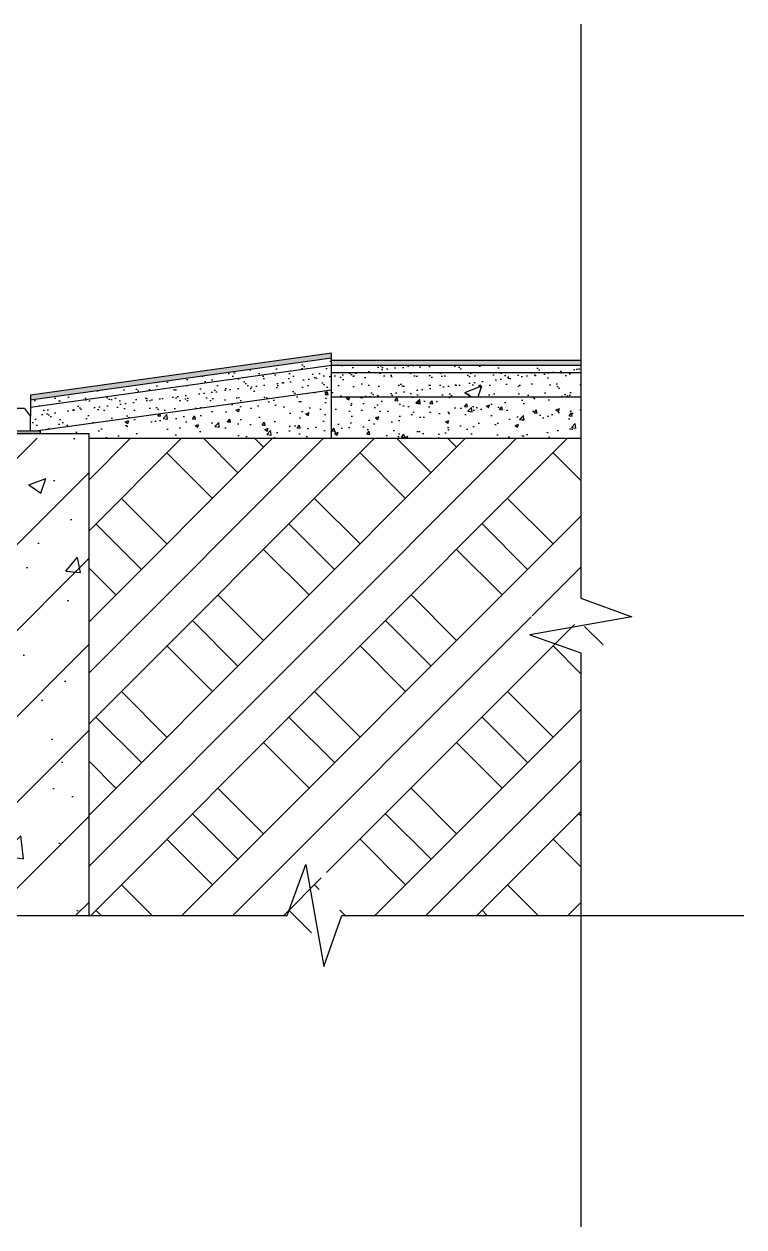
# Model space of a CAD drawing. Extents: x 396092 to 455492, y 17293 to 132793.
# Drawn here: x 442695 to 445659, y 57178 to 62126 of the extents above; entities that cross this region are included whole.
import ezdxf

# ---------------------------------------------------------------- set-up
doc = ezdxf.new("R2010")
doc.units = 0
doc.header["$LTSCALE"] = 1000
doc.header["$MEASUREMENT"] = 0
for name, color, linetype in [('DIM_SYMB', 3, 'Continuous'), ('PUB_DIM', 3, 'Continuous'), ('WALL', 30, 'Continuous'), ('驳岸', 148, 'Continuous')]:
    doc.layers.add(name, color=color, linetype=linetype)
pattern_1 = [(37.5, (119873.98, 11692.743), (-2.519734, 77.072951), [0, -60.8, 0, -68, 0, -65]), (7.5, (119873.98, 11692.74), (70.791068, 112.885843), [0, -32.8, 0, -54.8, 0, -21]), (327.5, (119824.78, 11692.74), (124.565674, 0.226362), [0, -20, 0, -72, 0, -94]), (317.5, (119824.78, 11692.74), (120.245064, 35.107023), [0, -10, 0, -47.2, 0, -54])]

msp = doc.modelspace()

# ---------------------------------------------------------------- hatches: boundary and pattern name
h = msp.add_hatch()
h.set_pattern_fill('AR-RROOF', color=8, scale=5, style=0)
h.set_pattern_definition([(0, (119873.9774, 11692.743), (13.97, 6.35), [95.25, -12.7, 31.75, -6.35]), (0, (119882.423, 11695.918), (-6.35, 8.4455), [19.05, -2.0955, 38.1, -4.7625]), (0, (119877.1524, 11698.1406), (33.02, 4.2545), [50.8, -8.89, 25.4, -6.35])])
h.paths.add_polyline_path([(443961.5, 60772.1), (443961.5, 60751.9), (442721.5, 60579.3), (442721.5, 60599.5)])
h = msp.add_hatch()
h.set_pattern_fill('混凝土', color=256, scale=100)
h.set_pattern_definition([(50, (119874, 11692.74), (717.2602, -62.7521), [75, -825]), (355, (119874, 11692.74), (-138.7513, 752.1921), [60, -660]), (100.4514, (119933.75, 11687.5), (578.5094, 689.4395), [63.7402, -701.1421]), (46.1842, (119874, 11892.7), (1067.241, -165.519), [112.5, -1237.5]), (96.6356, (119962.9, 11879), (934.6627, 974.118), [95.6103, -1051.713]), (351.1842, (119874, 11892.7), (934.662, 974.1186), [90, -990]), (21, (119974, 11842.74), (596.907, -402.6189), [75, -825]), (326, (119974, 11842.74), (243.3153, 725.15), [60, -660]), (71.4514, (120023.7, 11809.2), (840.2226, 322.5305), [63.7402, -701.1421]), (37.5, (119873.98, 11692.74), (12.15986, 332.89385), [0, -652, 0, -670, 0, -662.5]), (7.5, (119873.98, 11692.74), (263.06954, 394.4117), [0, -382, 0, -637, 0, -252.5]), (327.5, (119650.98, 11692.74), (533.82244, -22.55487), [0, -250, 0, -780, 0, -1035]), (317.5, (119551, 11692.74), (583.1862, 100.105), [0, -325, 0, -518, 0, -735])])
h.paths.add_polyline_path([(443961.5, 60692.9), (444987.3, 60692.9), (444987.3, 60592.9), (443961.5, 60592.9)])
h.paths.add_polyline_path([(443961.5, 60721.6), (443961.5, 60620.7), (442752.9, 60452.4), (442721.5, 60452.4), (442721.5, 60512.4), (442721.5, 60549)])
h.paths.add_polyline_path([(443961.5, 60751.9), (443961.5, 60721.6), (442721.5, 60549), (442721.5, 60579.3)])
h.paths.add_polyline_path([(443961.5, 60722.9), (444987.3, 60722.9), (444987.3, 60692.9), (443961.5, 60692.9)])
h = msp.add_hatch()
h.set_pattern_fill('砂灰土', color=256, scale=20, style=0)
h.set_pattern_definition(pattern_1)
h.paths.add_polyline_path([(443961.5, 60721.6), (443961.5, 60620.7), (442752.9, 60452.4), (442721.5, 60452.4), (442721.5, 60512.4), (442721.5, 60549)])
h.paths.add_polyline_path([(443961.5, 60751.9), (443961.5, 60721.6), (442721.5, 60549), (442721.5, 60579.3)])
h.paths.add_polyline_path([(443961.5, 60722.9), (444987.3, 60722.9), (444987.3, 60692.9), (443961.5, 60692.9)])
h = msp.add_hatch()
h.set_pattern_fill('AR-RROOF', color=8, scale=5, style=0)
h.set_pattern_definition([(0, (503765.304, -137965.0574), (13.97, 6.35), [95.25, -12.7, 31.75, -6.35]), (0, (503773.7495, -137961.882), (-6.35, 8.4455), [19.05, -2.0955, 38.1, -4.7625]), (0, (503768.479, -137959.66), (33.02, 4.2545), [50.8, -8.89, 25.4, -6.35])])
h.paths.add_polyline_path([(443961.5, 60722.9), (443961.5, 60742.9), (444987.3, 60742.9), (444987.3, 60722.9)])
h = msp.add_hatch()
h.set_pattern_fill('砂灰土', color=8, scale=20, style=0)
h.set_pattern_definition(pattern_1)
h.paths.add_polyline_path([(443961.5, 60692.9), (444987.3, 60692.9), (444987.3, 60592.9), (443961.5, 60592.9)])
h = msp.add_hatch()
h.set_pattern_fill('混凝土', color=8, scale=20)
h.set_pattern_definition([(50, (119873.98, 11692.74), (143.452037, -12.550427), [15, -165]), (355, (119873.98, 11692.74), (-27.75027, 150.43843), [12, -132]), (100.4514, (119885.93, 11691.7), (115.701876, 137.88791), [12.74804, -140.22842]), (46.1842, (119873.98, 11732.74), (213.44821, -33.1038), [22.5, -247.5]), (96.6356, (119891.76, 11729.98), (186.93254, 194.82357), [19.12206, -210.3426]), (351.1842, (119873.98, 11732.74), (186.93239, 194.82372), [18, -198]), (21, (119893.98, 11722.74), (119.38141, -80.52378), [15, -165]), (326, (119893.98, 11722.74), (48.663066, 145.03001), [12, -132]), (71.4514, (119903.93, 11716.03), (168.044526, 64.5061), [12.74804, -140.22842]), (37.5, (119873.977, 11692.743), (2.431971, 66.578771), [0, -130.4, 0, -134, 0, -132.5]), (7.5, (119873.98, 11692.74), (52.613907, 78.882342), [0, -76.4, 0, -127.4, 0, -50.5]), (327.5, (119829.38, 11692.743), (106.764487, -4.510974), [0, -50, 0, -156, 0, -207]), (317.5, (119809.38, 11692.74), (116.637234, 20.020996), [0, -65, 0, -103.6, 0, -147])])
h.paths.add_polyline_path([(443961.5, 60592.9), (444987.3, 60592.9), (444987.3, 60422.4), (443961.5, 60422.4), (443961.5, 60529.3)])
h.paths.add_polyline_path([(443961.5, 60620.7), (443961.5, 60529.3), (443961.5, 60422.4), (442961.5, 60422.4), (442961.5, 60442.4), (442761.5, 60442.4), (442761.5, 60453.6)])
h = msp.add_hatch()
h.set_pattern_fill('钢筋混凝土', color=8, scale=100)
h.set_pattern_definition([(45, (104586.38, -26718), (-176.7767, 176.7767), []), (50, (104586.4, -26718), (717.2602, -62.7521), [75, -825]), (355, (104586.4, -26718), (-138.7513, 752.1921), [60, -660]), (100.4514, (104646.15, -26723.2), (578.5094, 689.4395), [63.7402, -701.1421]), (46.1842, (104586.4, -26518), (1067.241, -165.519), [112.5, -1237.5]), (96.6356, (104675.3, -26531.8), (934.6627, 974.118), [95.6103, -1051.713]), (351.1842, (104586.4, -26518), (934.662, 974.1186), [90, -990]), (21, (104686.4, -26568), (596.9071, -402.6189), [75, -825]), (326, (104686.4, -26568), (243.3153, 725.15), [60, -660]), (71.4514, (104736.1, -26601.56), (840.2226, 322.5305), [63.7402, -701.1421]), (37.5, (104586.38, -26718), (12.15986, 332.89385), [0, -652, 0, -670, 0, -662.5]), (7.5, (104586.38, -26718), (263.06954, 394.4117), [0, -382, 0, -637, 0, -252.5]), (327.5, (104363.38, -26718), (533.82244, -22.55487), [0, -250, 0, -780, 0, -1035]), (317.5, (104263.4, -26718), (583.1862, 100.105), [0, -325, 0, -518, 0, -735])])
h.paths.add_polyline_path([(442961.5, 58459), (442561.5, 58459), (442561.5, 60422.4), (442961.5, 60422.4)])
h = msp.add_hatch()
h.set_pattern_fill('夯实土壤', color=8, scale=100)
h.set_pattern_definition([(45, (119992, 11692.74), (-397.394, 397.394), []), (45, (120202, 11692.74), (-397.394, 397.394), []), (45, (120412, 11692.74), (-397.394, 397.394), []), (135, (119992, 11692.74), (-397.394, -397.394), [265, -297]), (135, (120097, 11797.74), (-397.394, -397.394), [265, -297]), (135, (120202, 11902.74), (-397.394, -397.394), [265, -297])])
h.paths.add_polyline_path([(442961.5, 60422.4), (444987.3, 60422.4), (444987.3, 60122.4), (444987.3, 59764.6), (444777.3, 59688.1), (445197.3, 59614.1), (444987.3, 59539.6), (444987.3, 58459), (444003.4, 58459), (443928.9, 58669), (443854.9, 58249), (443778.4, 58459), (442961.5, 58459)])

# ---------------------------------------------------------------- linework, layer by layer
for p, q in [((443961.5, 60751.9), (442721.5, 60579.3)), ((443961.5, 60721.6), (442721.5, 60549)), ((443961.5, 60742.9), (444987.3, 60742.9)), ((443961.5, 60722.9), (444987.3, 60722.9)), ((443961.5, 60692.9), (444987.3, 60692.9)), ((443961.5, 60620.7), (442752.9, 60452.4)), ((443961.5, 60592.9), (444987.3, 60592.9)), ((442696.5, 60545.3), (442626.5, 60545.3)), ((442721.5, 60452.4), (442721.5, 60512.4)), ((442601.5, 60452.4), (442721.5, 60452.4)), ((442961.5, 60422.4), (444987.3, 60422.4))]:
    msp.add_line(p, q)
for points in [[(443961.5, 60772.1), (442721.5, 60599.5), (442721.5, 60512.4)], [(443961.5, 60529.3), (443961.5, 60772.1)], [(442696.5, 60545.3), (442721.5, 60512.4)], [(443961.5, 60422.4), (443961.5, 60529.3)]]:
    msp.add_lwpolyline(points)
msp.add_lwpolyline([(442561.5, 60452.4), (442761.5, 60452.4), (442761.5, 60442.4), (442561.5, 60442.4)], close=True)
at = {"layer": 'DIM_SYMB'}
for points in [[(444987.3, 62126.2), (444987.3, 59764.6), (445197.3, 59688.1), (444777.3, 59614.1), (444987.3, 59539.6), (444987.3, 57178)], [(442122.7, 58459), (443778.4, 58459), (443854.9, 58669), (443928.9, 58249), (444003.4, 58459), (445659.2, 58459)]]:
    msp.add_lwpolyline(points, dxfattribs=at)
at = {"layer": 'PUB_DIM', "linetype": 'Continuous'}
msp.add_line((442761.5, 60442.4), (442561.5, 60442.4), dxfattribs=at)
at = {"layer": 'WALL'}
msp.add_line((442961.5, 60422.4), (442961.5, 58459), dxfattribs=at)
msp.add_lwpolyline([(442561.5, 60442.4), (442961.5, 60442.4), (442961.5, 58459)], dxfattribs=at)
at = {"layer": '驳岸'}
msp.add_line((442561.5, 60442.4), (442761.5, 60442.4), dxfattribs=at)

doc.saveas('drawing.dxf')
